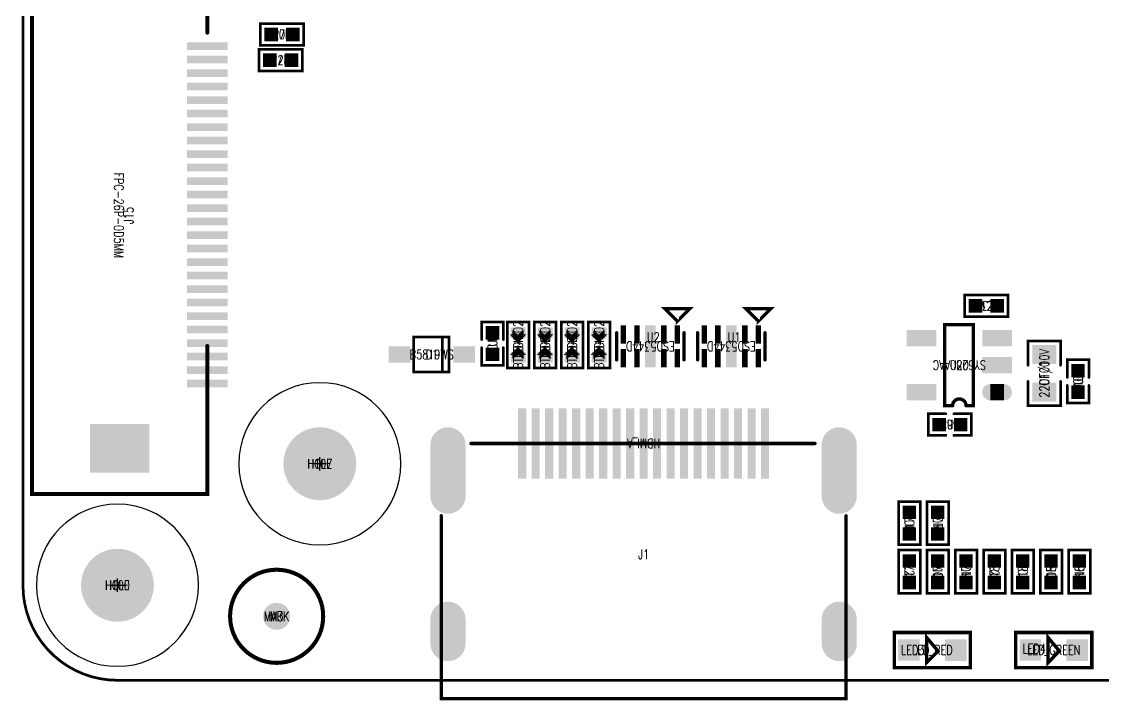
# Model space of a CAD drawing. Extents: x -4 to 157, y -7 to 87.
# Drawn here: x -3.55 to 36.54, y -4.26 to 20.88 of the extents above; entities that cross this region are included whole.
import ezdxf
from ezdxf.enums import TextEntityAlignment as Align

# ---------------------------------------------------------------- set-up
doc = ezdxf.new("R2010")
doc.units = 0
for name, pattern in [('KEEPOUT_00001000$0', [2, 1, 1]), ('TRMIDX_0', [2, 1, 1]), ('TRMIDX_1', [2, 1, 1])]:
    doc.linetypes.add(name, pattern=pattern)
for name, color, linetype in [('ATTRIBUTE_01', 130, 'CONTINUOUS'), ('BOARD_OUTLINE_00', 254, 'CONTINUOUS'), ('DRIL_NPLTE_THRU_01', 3, 'CONTINUOUS'), ('DRIL_NPLTE_THRU_02', 171, 'CONTINUOUS'), ('DRIL_NPLTE_THRU_03', 222, 'CONTINUOUS'), ('DRIL_NPLTE_THRU_04', 2, 'CONTINUOUS'), ('DRIL_PLTE_THRU_01', 3, 'CONTINUOUS'), ('DRIL_PLTE_THRU_02', 171, 'CONTINUOUS'), ('DRIL_PLTE_THRU_03', 222, 'CONTINUOUS'), ('DRIL_PLTE_THRU_04', 2, 'CONTINUOUS'), ('DRIL_SYMBOL', 254, 'CONTINUOUS'), ('KEEPOUT_-1', 254, 'CONTINUOUS'), ('KEEPOUT_01', 1, 'CONTINUOUS'), ('PADS_BOT', 56, 'CONTINUOUS'), ('PADS_INNER', 96, 'CONTINUOUS'), ('PADS_TOP', 96, 'CONTINUOUS'), ('PART_NAME_126', 6, 'CONTINUOUS'), ('PART_TOP_2DLINE_00', 255, 'CONTINUOUS'), ('PART_TOP_2DLINE_126', 255, 'CONTINUOUS'), ('PART_TOP_COPPER_01', 255, 'CONTINUOUS'), ('PART_TOP_CUTOUT_01', 255, 'CONTINUOUS')]:
    doc.layers.add(name, color=color, linetype=linetype)
doc.styles.add('W0$05', font='simplex', dxfattribs={"width": 0.75})

# ---------------------------------------------------------------- blocks, each defined once
blk = doc.blocks.new('BOARD_1')
at = {"layer": 'BOARD_OUTLINE_00', "const_width": 0.1}
blk.add_lwpolyline([(0, -3.5, -0.414214), (3.5, 0), (156.51, 0, -0.414214), (160.01, -3.5), (160.01, -86.52, -0.414214), (156.51, -90.02), (3.5, -90.02, -0.414214), (0, -86.52)], format="xyb", close=True, dxfattribs=at)
blk = doc.blocks.new('SMOOTH_0$1')
at = {"const_width": 0.05}
blk.add_lwpolyline([(-0.025, 0, 1), (0.025, 0, 1)], format="xyb", close=True, dxfattribs=at)
blk = doc.blocks.new('PART_BODY_TOP_255')
at = {"layer": 'PART_TOP_2DLINE_126', "const_width": 0.1}
for points in [[(-0.15, 0.4), (-0.8, 0.4), (-0.8, -0.4), (-0.15, -0.4)], [(0.15, -0.4), (0.8, -0.4), (0.8, 0.4), (0.15, 0.4)]]:
    blk.add_lwpolyline(points, dxfattribs=at)
at = {"layer": 'PART_TOP_2DLINE_126'}
for p in [(-0.8, 0.4), (-0.15, 0.4), (0.15, 0.4), (0.8, 0.4), (-0.8, -0.4), (-0.15, -0.4), (0.15, -0.4), (0.8, -0.4)]:
    blk.add_blockref('SMOOTH_0$1', p, dxfattribs=at)
blk = doc.blocks.new('DRIL_HOLE_0')
blk.add_lwpolyline([(0, 0, 1), (0, 0, 1)], format="xyb", close=True)
blk = doc.blocks.new('PAD_0')
blk.add_lwpolyline([(0, 0, 1), (0, 0, 1)], format="xyb", close=True)
blk = doc.blocks.new('PAD_11')
at = {"const_width": 0.5}
blk.add_lwpolyline([(-0.25, 0), (0.25, 0)], dxfattribs=at)
blk = doc.blocks.new('STK_TOP_8')
at = {"layer": 'DRIL_PLTE_THRU_01'}
blk.add_blockref('DRIL_HOLE_0', (0, 0), dxfattribs=at)
at = {"layer": 'DRIL_PLTE_THRU_02'}
blk.add_blockref('DRIL_HOLE_0', (0, 0), dxfattribs=at)
at = {"layer": 'DRIL_PLTE_THRU_03'}
blk.add_blockref('DRIL_HOLE_0', (0, 0), dxfattribs=at)
at = {"layer": 'DRIL_PLTE_THRU_04'}
blk.add_blockref('DRIL_HOLE_0', (0, 0), dxfattribs=at)
at = {"layer": 'PADS_BOT'}
blk.add_blockref('PAD_0', (0, 0), dxfattribs=at)
at = {"layer": 'PADS_INNER'}
blk.add_blockref('PAD_0', (0, 0), dxfattribs=at)
at = {"layer": 'PADS_TOP'}
blk.add_blockref('PAD_11', (0, 0), dxfattribs=at)
blk = doc.blocks.new('SYM_TOP_6')
for name, p in [('PART_BODY_TOP_255', (0, 0)), ('STK_TOP_8', (-0.4, 0)), ('STK_TOP_8', (0.4, 0))]:
    blk.add_blockref(name, p)
blk = doc.blocks.new('PART_TOP_3')
blk.add_blockref('SYM_TOP_6', (0, 0))
at = {"layer": 'ATTRIBUTE_01', "style": 'W0$05', "width": 0.75}
blk.add_text('1UF', height=0.35, dxfattribs=at).set_placement((0, 0), align=Align.MIDDLE_CENTER)
at = {"layer": 'PART_NAME_126', "style": 'W0$05', "width": 0.75}
blk.add_text('C1', height=0.35, dxfattribs=at).set_placement((0, 0), align=Align.MIDDLE_CENTER)
blk = doc.blocks.new('PART_BODY_TOP_258')
at = {"layer": 'PART_TOP_2DLINE_126', "const_width": 0.1}
for points in [[(-0.3, 0.6), (-1.2, 0.6), (-1.2, -0.6), (-0.3, -0.6)], [(0.3, -0.6), (1.2, -0.6), (1.2, 0.6), (0.3, 0.6)]]:
    blk.add_lwpolyline(points, dxfattribs=at)
at = {"layer": 'PART_TOP_2DLINE_126'}
for p in [(-1.2, 0.6), (-0.3, 0.6), (0.3, 0.6), (1.2, 0.6), (-1.2, -0.6), (-0.3, -0.6), (0.3, -0.6), (1.2, -0.6)]:
    blk.add_blockref('SMOOTH_0$1', p, dxfattribs=at)
blk = doc.blocks.new('PAD_14')
at = {"const_width": 0.7}
blk.add_lwpolyline([(-0.45, 0), (0.45, 0)], dxfattribs=at)
blk = doc.blocks.new('STK_TOP_11')
at = {"layer": 'DRIL_PLTE_THRU_01'}
blk.add_blockref('DRIL_HOLE_0', (0, 0), dxfattribs=at)
at = {"layer": 'DRIL_PLTE_THRU_02'}
blk.add_blockref('DRIL_HOLE_0', (0, 0), dxfattribs=at)
at = {"layer": 'DRIL_PLTE_THRU_03'}
blk.add_blockref('DRIL_HOLE_0', (0, 0), dxfattribs=at)
at = {"layer": 'DRIL_PLTE_THRU_04'}
blk.add_blockref('DRIL_HOLE_0', (0, 0), dxfattribs=at)
at = {"layer": 'PADS_BOT'}
blk.add_blockref('PAD_0', (0, 0), dxfattribs=at)
at = {"layer": 'PADS_INNER'}
blk.add_blockref('PAD_0', (0, 0), dxfattribs=at)
at = {"layer": 'PADS_TOP', "rotation": 90}
blk.add_blockref('PAD_14', (0, 0), dxfattribs=at)
blk = doc.blocks.new('SYM_TOP_9')
for name, p in [('PART_BODY_TOP_258', (0, 0)), ('STK_TOP_11', (-0.7, 0)), ('STK_TOP_11', (0.7, 0))]:
    blk.add_blockref(name, p)
blk = doc.blocks.new('PART_TOP_5')
blk.add_blockref('SYM_TOP_9', (0, 0))
at = {"layer": 'ATTRIBUTE_01', "style": 'W0$05', "width": 0.75}
blk.add_text('22UF/10V', height=0.35, dxfattribs=at).set_placement((0, 0), align=Align.MIDDLE_CENTER)
at = {"layer": 'PART_NAME_126', "style": 'W0$05', "width": 0.75}
blk.add_text('C100', height=0.35, dxfattribs=at).set_placement((0, 0), align=Align.MIDDLE_CENTER)
blk = doc.blocks.new('PART_TOP_6')
blk.add_blockref('SYM_TOP_6', (0, 0))
at = {"layer": 'ATTRIBUTE_01', "style": 'W0$05', "width": 0.75}
blk.add_text('100NF', height=0.35, dxfattribs=at).set_placement((0, 0), align=Align.MIDDLE_CENTER)
at = {"layer": 'PART_NAME_126', "style": 'W0$05', "width": 0.75}
blk.add_text('C101', height=0.35, dxfattribs=at).set_placement((0, 0), align=Align.MIDDLE_CENTER)
blk = doc.blocks.new('PART_TOP_149')
blk.add_blockref('SYM_TOP_6', (0, 0))
at = {"layer": 'ATTRIBUTE_01', "style": 'W0$05', "width": 0.75}
blk.add_text('1UF', height=0.35, dxfattribs=at).set_placement((0, 0), align=Align.MIDDLE_CENTER)
at = {"layer": 'PART_NAME_126', "style": 'W0$05', "width": 0.75}
blk.add_text('C99', height=0.35, dxfattribs=at).set_placement((0, 0), align=Align.MIDDLE_CENTER)
blk = doc.blocks.new('PART_BODY_TOP_263')
at = {"layer": 'PART_TOP_2DLINE_126', "const_width": 0.1}
blk.add_lwpolyline([(0.642, 0.65), (0.642, -0.65), (-0.668, -0.65), (-0.668, 0.65)], close=True, dxfattribs=at)
blk.add_lwpolyline([(0.394, -0.6), (0.394, 0.6)], dxfattribs=at)
at = {"layer": 'PART_TOP_2DLINE_126'}
for p in [(-0.668, 0.65), (0.394, 0.6), (0.642, 0.65), (-0.668, -0.65), (0.394, -0.6), (0.642, -0.65)]:
    blk.add_blockref('SMOOTH_0$1', p, dxfattribs=at)
blk = doc.blocks.new('PAD_17')
at = {"const_width": 0.6}
blk.add_lwpolyline([(-0.4, 0), (0.4, 0)], dxfattribs=at)
blk = doc.blocks.new('STK_TOP_19')
at = {"layer": 'DRIL_PLTE_THRU_01'}
blk.add_blockref('DRIL_HOLE_0', (0, 0), dxfattribs=at)
at = {"layer": 'DRIL_PLTE_THRU_02'}
blk.add_blockref('DRIL_HOLE_0', (0, 0), dxfattribs=at)
at = {"layer": 'DRIL_PLTE_THRU_03'}
blk.add_blockref('DRIL_HOLE_0', (0, 0), dxfattribs=at)
at = {"layer": 'DRIL_PLTE_THRU_04'}
blk.add_blockref('DRIL_HOLE_0', (0, 0), dxfattribs=at)
at = {"layer": 'PADS_BOT'}
blk.add_blockref('PAD_0', (0, 0), dxfattribs=at)
at = {"layer": 'PADS_INNER'}
blk.add_blockref('PAD_0', (0, 0), dxfattribs=at)
at = {"layer": 'PADS_TOP'}
blk.add_blockref('PAD_17', (0, 0), dxfattribs=at)
blk = doc.blocks.new('SYM_TOP_14')
for name, p in [('PART_BODY_TOP_263', (0, 0)), ('STK_TOP_19', (-1.2, 0)), ('STK_TOP_19', (1.2, 0))]:
    blk.add_blockref(name, p)
blk = doc.blocks.new('PART_TOP_152')
blk.add_blockref('SYM_TOP_14', (0, 0))
at = {"layer": 'ATTRIBUTE_01', "style": 'W0$05', "width": 0.75}
blk.add_text('B5819WS', height=0.35, dxfattribs=at).set_placement((0, 0), align=Align.MIDDLE_CENTER)
at = {"layer": 'PART_NAME_126', "style": 'W0$05', "width": 0.75}
blk.add_text('D1', height=0.35, dxfattribs=at).set_placement((0, 0), align=Align.MIDDLE_CENTER)
blk = doc.blocks.new('SMOOTH_0$0254')
at = {"const_width": 0.0127}
blk.add_lwpolyline([(-0.00635, 0, 1), (0.00635, 0, 1)], format="xyb", close=True, dxfattribs=at)
blk = doc.blocks.new('SMOOTH_0$0508')
at = {"const_width": 0.0254}
blk.add_lwpolyline([(-0.0127, 0, 1), (0.0127, 0, 1)], format="xyb", close=True, dxfattribs=at)
blk = doc.blocks.new('PART_BODY_TOP_264')
at = {"layer": 'PART_TOP_2DLINE_126', "const_width": 0.1}
blk.add_lwpolyline([(0.85, -0.4), (0.85, 0.4), (-0.85, 0.4), (-0.85, -0.4)], close=True, dxfattribs=at)
at = {"layer": 'PART_TOP_COPPER_01', "linetype": 'TRMIDX_0', "const_width": 0.0508}
for points in [[(-0.3048, 0.1905), (-0.4953, 0.1905)], [(-0.2667, 0.1524), (-0.4572, 0.1524)], [(-0.2413, 0.1143), (-0.4318, 0.1143)], [(-0.2159, 0.0889), (-0.4064, 0.0889)], [(-0.1905, 0.0635), (-0.381, 0.0635)], [(-0.1524, 0.0381), (-0.3429, 0.0381)], [(-0.1397, -0.0127), (-0.3302, -0.0127)], [(-0.127, 0.0127), (-0.3175, 0.0127)], [(-0.3048, -0.1778), (-0.4953, -0.1778)], [(-0.2667, -0.1397), (-0.4572, -0.1397)], [(-0.2286, -0.1016), (-0.4191, -0.1016)], [(-0.2032, -0.0635), (-0.3937, -0.0635)], [(-0.1651, -0.0381), (-0.3556, -0.0381)]]:
    blk.add_lwpolyline(points, dxfattribs=at)
at = {"layer": 'PART_TOP_COPPER_01', "linetype": 'TRMIDX_0', "const_width": 0.0254}
for points in [[(-0.3556, -0.2667), (-0.08255, 0.00635), (-0.36195, 0.28575), (-0.36195, -0.254), (-0.3556, -0.254)], [(-0.3048, -0.1651), (-0.1397, 0), (-0.31115, 0.17145), (-0.31115, -0.1524), (-0.3048, -0.1524)]]:
    blk.add_lwpolyline(points, close=True, dxfattribs=at)
at = {"layer": 'PART_TOP_COPPER_01', "linetype": 'TRMIDX_1', "const_width": 0.0254}
for points in [[(0.3683, 0.2794), (0.09525, 0.00635), (0.37465, -0.27305), (0.37465, 0.2667), (0.3683, 0.2667)], [(0.3175, 0.1778), (0.1524, 0.0127), (0.32385, -0.15875), (0.32385, 0.1651), (0.3175, 0.1651)]]:
    blk.add_lwpolyline(points, close=True, dxfattribs=at)
at = {"layer": 'PART_TOP_COPPER_01', "linetype": 'TRMIDX_1', "const_width": 0.0508}
for points in [[(0.1397, 0), (0.3302, 0)], [(0.1524, 0.0254), (0.3429, 0.0254)], [(0.1651, -0.0254), (0.3556, -0.0254)], [(0.1778, 0.0508), (0.3683, 0.0508)], [(0.2159, 0.0762), (0.4064, 0.0762)], [(0.2413, 0.1143), (0.4318, 0.1143)], [(0.2794, 0.1524), (0.4699, 0.1524)], [(0.3175, 0.1905), (0.508, 0.1905)], [(0.2032, -0.0508), (0.3937, -0.0508)], [(0.2286, -0.0762), (0.4191, -0.0762)], [(0.254, -0.1016), (0.4445, -0.1016)], [(0.2794, -0.1397), (0.4699, -0.1397)], [(0.3175, -0.1778), (0.508, -0.1778)]]:
    blk.add_lwpolyline(points, dxfattribs=at)
at = {"layer": 'PART_TOP_2DLINE_126'}
for p in [(-0.85, 0.4), (0.85, 0.4), (-0.85, -0.4), (0.85, -0.4)]:
    blk.add_blockref('SMOOTH_0$1', p, dxfattribs=at)
at = {"layer": 'PART_TOP_COPPER_01'}
for name, p in [('SMOOTH_0$0508', (-0.4953, 0.1905)), ('SMOOTH_0$0508', (-0.4572, 0.1524)), ('SMOOTH_0$0508', (-0.4318, 0.1143)), ('SMOOTH_0$0508', (-0.4064, 0.0889)), ('SMOOTH_0$0508', (-0.381, 0.0635)), ('SMOOTH_0$0254', (-0.36195, 0.28575)), ('SMOOTH_0$0508', (-0.3429, 0.0381)), ('SMOOTH_0$0508', (-0.3302, -0.0127)), ('SMOOTH_0$0508', (-0.3175, 0.0127)), ('SMOOTH_0$0508', (-0.3048, 0.1905)), ('SMOOTH_0$0254', (-0.31115, 0.17145)), ('SMOOTH_0$0508', (-0.2667, 0.1524)), ('SMOOTH_0$0508', (-0.2413, 0.1143)), ('SMOOTH_0$0508', (-0.2159, 0.0889)), ('SMOOTH_0$0508', (-0.1905, 0.0635)), ('SMOOTH_0$0508', (-0.1524, 0.0381)), ('SMOOTH_0$0508', (-0.1397, -0.0127)), ('SMOOTH_0$0508', (-0.127, 0.0127)), ('SMOOTH_0$0254', (-0.1397, 0)), ('SMOOTH_0$0254', (-0.08255, 0.00635)), ('SMOOTH_0$0254', (0.09525, 0.00635)), ('SMOOTH_0$0508', (0.1397, 0)), ('SMOOTH_0$0508', (0.1524, 0.0254)), ('SMOOTH_0$0254', (0.1524, 0.0127)), ('SMOOTH_0$0508', (0.1651, -0.0254)), ('SMOOTH_0$0508', (0.1778, 0.0508)), ('SMOOTH_0$0508', (0.2159, 0.0762)), ('SMOOTH_0$0508', (0.2413, 0.1143)), ('SMOOTH_0$0508', (0.2794, 0.1524)), ('SMOOTH_0$0508', (0.3175, 0.1905)), ('SMOOTH_0$0254', (0.3175, 0.1778)), ('SMOOTH_0$0254', (0.3175, 0.1651)), ('SMOOTH_0$0508', (0.3302, 0)), ('SMOOTH_0$0254', (0.32385, 0.1651)), ('SMOOTH_0$0508', (0.3429, 0.0254)), ('SMOOTH_0$0508', (0.3556, -0.0254)), ('SMOOTH_0$0508', (0.3683, 0.0508)), ('SMOOTH_0$0254', (0.3683, 0.2794)), ('SMOOTH_0$0254', (0.3683, 0.2667)), ('SMOOTH_0$0254', (0.37465, 0.2667)), ('SMOOTH_0$0508', (0.4064, 0.0762)), ('SMOOTH_0$0508', (0.4318, 0.1143)), ('SMOOTH_0$0508', (0.4699, 0.1524)), ('SMOOTH_0$0508', (0.508, 0.1905)), ('SMOOTH_0$0508', (-0.4953, -0.1778)), ('SMOOTH_0$0508', (-0.4572, -0.1397)), ('SMOOTH_0$0508', (-0.4191, -0.1016)), ('SMOOTH_0$0508', (-0.3937, -0.0635)), ('SMOOTH_0$0508', (-0.3556, -0.0381)), ('SMOOTH_0$0254', (-0.36195, -0.254)), ('SMOOTH_0$0254', (-0.3556, -0.254)), ('SMOOTH_0$0254', (-0.3556, -0.2667)), ('SMOOTH_0$0508', (-0.3048, -0.1778)), ('SMOOTH_0$0254', (-0.31115, -0.1524)), ('SMOOTH_0$0254', (-0.3048, -0.1524)), ('SMOOTH_0$0254', (-0.3048, -0.1651)), ('SMOOTH_0$0508', (-0.2667, -0.1397)), ('SMOOTH_0$0508', (-0.2286, -0.1016)), ('SMOOTH_0$0508', (-0.2032, -0.0635)), ('SMOOTH_0$0508', (-0.1651, -0.0381)), ('SMOOTH_0$0508', (0.2032, -0.0508)), ('SMOOTH_0$0508', (0.2286, -0.0762)), ('SMOOTH_0$0508', (0.254, -0.1016)), ('SMOOTH_0$0508', (0.2794, -0.1397)), ('SMOOTH_0$0508', (0.3175, -0.1778)), ('SMOOTH_0$0254', (0.32385, -0.15875)), ('SMOOTH_0$0254', (0.37465, -0.27305)), ('SMOOTH_0$0508', (0.3937, -0.0508)), ('SMOOTH_0$0508', (0.4191, -0.0762)), ('SMOOTH_0$0508', (0.4445, -0.1016)), ('SMOOTH_0$0508', (0.4699, -0.1397)), ('SMOOTH_0$0508', (0.508, -0.1778))]:
    blk.add_blockref(name, p, dxfattribs=at)
blk = doc.blocks.new('PAD_18')
at = {"const_width": 0.4}
blk.add_lwpolyline([(-0.275, 0), (0.275, 0)], dxfattribs=at)
blk = doc.blocks.new('STK_TOP_20')
at = {"layer": 'DRIL_PLTE_THRU_01'}
blk.add_blockref('DRIL_HOLE_0', (0, 0), dxfattribs=at)
at = {"layer": 'DRIL_PLTE_THRU_02'}
blk.add_blockref('DRIL_HOLE_0', (0, 0), dxfattribs=at)
at = {"layer": 'DRIL_PLTE_THRU_03'}
blk.add_blockref('DRIL_HOLE_0', (0, 0), dxfattribs=at)
at = {"layer": 'DRIL_PLTE_THRU_04'}
blk.add_blockref('DRIL_HOLE_0', (0, 0), dxfattribs=at)
at = {"layer": 'PADS_BOT'}
blk.add_blockref('PAD_0', (0, 0), dxfattribs=at)
at = {"layer": 'PADS_INNER'}
blk.add_blockref('PAD_0', (0, 0), dxfattribs=at)
at = {"layer": 'PADS_TOP', "rotation": 90}
blk.add_blockref('PAD_18', (0, 0), dxfattribs=at)
blk = doc.blocks.new('SYM_TOP_15')
for name, p in [('PART_BODY_TOP_264', (0, 0)), ('STK_TOP_20', (-0.45, 0)), ('STK_TOP_20', (0.45, 0))]:
    blk.add_blockref(name, p)
blk = doc.blocks.new('PART_TOP_199')
blk.add_blockref('SYM_TOP_15', (0, 0))
at = {"layer": 'ATTRIBUTE_01', "style": 'W0$05', "width": 0.75}
blk.add_text('BTR04G02', height=0.35, dxfattribs=at).set_placement((0, 0), align=Align.MIDDLE_CENTER)
at = {"layer": 'PART_NAME_126', "style": 'W0$05', "width": 0.75}
blk.add_text('ED1', height=0.35, dxfattribs=at).set_placement((0, 0), align=Align.MIDDLE_CENTER)
blk = doc.blocks.new('PART_TOP_210')
blk.add_blockref('SYM_TOP_15', (0, 0))
at = {"layer": 'ATTRIBUTE_01', "style": 'W0$05', "width": 0.75}
blk.add_text('BTR04G02', height=0.35, dxfattribs=at).set_placement((0, 0), align=Align.MIDDLE_CENTER)
at = {"layer": 'PART_NAME_126', "style": 'W0$05', "width": 0.75}
blk.add_text('ED2', height=0.35, dxfattribs=at).set_placement((0, 0), align=Align.MIDDLE_CENTER)
blk = doc.blocks.new('PART_TOP_211')
blk.add_blockref('SYM_TOP_15', (0, 0))
at = {"layer": 'ATTRIBUTE_01', "style": 'W0$05', "width": 0.75}
blk.add_text('BTR04G02', height=0.35, dxfattribs=at).set_placement((0, 0), align=Align.MIDDLE_CENTER)
at = {"layer": 'PART_NAME_126', "style": 'W0$05', "width": 0.75}
blk.add_text('ED3', height=0.35, dxfattribs=at).set_placement((0, 0), align=Align.MIDDLE_CENTER)
blk = doc.blocks.new('PART_TOP_212')
blk.add_blockref('SYM_TOP_15', (0, 0))
at = {"layer": 'ATTRIBUTE_01', "style": 'W0$05', "width": 0.75}
blk.add_text('BTR04G02', height=0.35, dxfattribs=at).set_placement((0, 0), align=Align.MIDDLE_CENTER)
at = {"layer": 'PART_NAME_126', "style": 'W0$05', "width": 0.75}
blk.add_text('ED4', height=0.35, dxfattribs=at).set_placement((0, 0), align=Align.MIDDLE_CENTER)
blk = doc.blocks.new('SMOOTH_0$127')
at = {"const_width": 0.0635}
blk.add_lwpolyline([(-0.03175, 0, 1), (0.03175, 0, 1)], format="xyb", close=True, dxfattribs=at)
blk = doc.blocks.new('PART_BODY_TOP_274')
at = {"layer": 'PART_TOP_2DLINE_126', "const_width": 0.127}
for points in [[(-7.5, 5), (-7.5, 9.45), (7.5, 9.45), (7.5, 5.25)], [(-7.5, 2.679), (-7.5, 5.276)], [(7.5, 2.679), (7.5, 5.276)], [(-6.353, 0), (6.396, 0)]]:
    blk.add_lwpolyline(points, dxfattribs=at)
at = {"layer": 'PART_TOP_2DLINE_126'}
for p in [(-7.5, 9.45), (7.5, 9.45), (-7.5, 5.276), (7.5, 5.276), (7.5, 5.25), (-7.5, 5), (-7.5, 2.679), (7.5, 2.679), (-6.353, 0), (6.396, 0)]:
    blk.add_blockref('SMOOTH_0$127', p, dxfattribs=at)
blk = doc.blocks.new('PAD_26')
at = {"const_width": 0.3}
blk.add_lwpolyline([(-1.3, 0), (1.3, 0)], dxfattribs=at)
blk = doc.blocks.new('STK_TOP_27')
at = {"layer": 'DRIL_PLTE_THRU_01'}
blk.add_blockref('DRIL_HOLE_0', (0, 0), dxfattribs=at)
at = {"layer": 'DRIL_PLTE_THRU_02'}
blk.add_blockref('DRIL_HOLE_0', (0, 0), dxfattribs=at)
at = {"layer": 'DRIL_PLTE_THRU_03'}
blk.add_blockref('DRIL_HOLE_0', (0, 0), dxfattribs=at)
at = {"layer": 'DRIL_PLTE_THRU_04'}
blk.add_blockref('DRIL_HOLE_0', (0, 0), dxfattribs=at)
at = {"layer": 'PADS_BOT'}
blk.add_blockref('PAD_0', (0, 0), dxfattribs=at)
at = {"layer": 'PADS_INNER'}
blk.add_blockref('PAD_0', (0, 0), dxfattribs=at)
at = {"layer": 'PADS_TOP', "rotation": 90}
blk.add_blockref('PAD_26', (0, 0), dxfattribs=at)
blk = doc.blocks.new('DRIL_SLOT_0003100106000000900')
at = {"const_width": 0.3937}
blk.add_lwpolyline([(0.19685, -0.9525), (0.19685, 0.9525, 1), (-0.19685, 0.9525), (-0.19685, -0.9525, 1)], format="xyb", close=True, dxfattribs=at)
blk = doc.blocks.new('PAD_27')
at = {"const_width": 0.65}
blk.add_lwpolyline([(-0.95, -0.325), (0.95, -0.325, 1), (0.95, 0.325), (-0.95, 0.325, 1)], format="xyb", close=True, dxfattribs=at)
blk = doc.blocks.new('STK_TOP_28')
at = {"layer": 'DRIL_PLTE_THRU_01'}
blk.add_blockref('DRIL_SLOT_0003100106000000900', (0, 0), dxfattribs=at)
at = {"layer": 'DRIL_PLTE_THRU_02'}
blk.add_blockref('DRIL_SLOT_0003100106000000900', (0, 0), dxfattribs=at)
at = {"layer": 'DRIL_PLTE_THRU_03'}
blk.add_blockref('DRIL_SLOT_0003100106000000900', (0, 0), dxfattribs=at)
at = {"layer": 'DRIL_PLTE_THRU_04'}
blk.add_blockref('DRIL_SLOT_0003100106000000900', (0, 0), dxfattribs=at)
at = {"layer": 'PADS_BOT', "rotation": 90}
blk.add_blockref('PAD_27', (0, 0), dxfattribs=at)
at = {"layer": 'PADS_INNER', "rotation": 90}
blk.add_blockref('PAD_27', (0, 0), dxfattribs=at)
at = {"layer": 'PADS_TOP', "rotation": 90}
blk.add_blockref('PAD_27', (0, 0), dxfattribs=at)
blk = doc.blocks.new('DRIL_SLOT_0003100066000000900')
at = {"const_width": 0.3937}
blk.add_lwpolyline([(0.19685, -0.4445), (0.19685, 0.4445, 1), (-0.19685, 0.4445), (-0.19685, -0.4445, 1)], format="xyb", close=True, dxfattribs=at)
blk = doc.blocks.new('PAD_28')
at = {"const_width": 0.65}
blk.add_lwpolyline([(-0.45, -0.325), (0.45, -0.325, 1), (0.45, 0.325), (-0.45, 0.325, 1)], format="xyb", close=True, dxfattribs=at)
blk = doc.blocks.new('STK_TOP_29')
at = {"layer": 'DRIL_PLTE_THRU_01'}
blk.add_blockref('DRIL_SLOT_0003100066000000900', (0, 0), dxfattribs=at)
at = {"layer": 'DRIL_PLTE_THRU_02'}
blk.add_blockref('DRIL_SLOT_0003100066000000900', (0, 0), dxfattribs=at)
at = {"layer": 'DRIL_PLTE_THRU_03'}
blk.add_blockref('DRIL_SLOT_0003100066000000900', (0, 0), dxfattribs=at)
at = {"layer": 'DRIL_PLTE_THRU_04'}
blk.add_blockref('DRIL_SLOT_0003100066000000900', (0, 0), dxfattribs=at)
at = {"layer": 'PADS_BOT', "rotation": 90}
blk.add_blockref('PAD_28', (0, 0), dxfattribs=at)
at = {"layer": 'PADS_INNER', "rotation": 90}
blk.add_blockref('PAD_28', (0, 0), dxfattribs=at)
at = {"layer": 'PADS_TOP', "rotation": 90}
blk.add_blockref('PAD_28', (0, 0), dxfattribs=at)
blk = doc.blocks.new('SYM_TOP_25')
for name, p in [('PART_BODY_TOP_274', (0, 0)), ('STK_TOP_29', (-7.25, 6.96)), ('STK_TOP_29', (7.25, 6.96)), ('STK_TOP_28', (-7.25, 1)), ('STK_TOP_28', (7.25, 1)), ('STK_TOP_27', (-4.5, 0)), ('STK_TOP_27', (-4, 0)), ('STK_TOP_27', (-3.5, 0)), ('STK_TOP_27', (-3, 0)), ('STK_TOP_27', (-2.5, 0)), ('STK_TOP_27', (-2, 0)), ('STK_TOP_27', (-1.5, 0)), ('STK_TOP_27', (-1, 0)), ('STK_TOP_27', (-0.5, 0)), ('STK_TOP_27', (0, 0)), ('STK_TOP_27', (0.5, 0)), ('STK_TOP_27', (1, 0)), ('STK_TOP_27', (1.5, 0)), ('STK_TOP_27', (2, 0)), ('STK_TOP_27', (2.5, 0)), ('STK_TOP_27', (3, 0)), ('STK_TOP_27', (3.5, 0)), ('STK_TOP_27', (4, 0)), ('STK_TOP_27', (4.5, 0))]:
    blk.add_blockref(name, p)
blk = doc.blocks.new('PART_TOP_219')
blk.add_blockref('SYM_TOP_25', (0, 0))
at = {"layer": 'ATTRIBUTE_01', "style": 'W0$05', "width": 0.75}
blk.add_text('HDMI_A', height=0.35, dxfattribs=at).set_placement((0, 0), align=Align.MIDDLE_CENTER)
at = {"layer": 'PART_NAME_126', "style": 'W0$05', "width": 0.75}
blk.add_text('J1', height=0.35, rotation=180, dxfattribs=at).set_placement((0, 4.10675), align=Align.MIDDLE_CENTER)
blk = doc.blocks.new('SMOOTH_0$15001')
at = {"const_width": 0.075005}
blk.add_lwpolyline([(-0.037502, 0, 1), (0.037502, 0, 1)], format="xyb", close=True, dxfattribs=at)
blk = doc.blocks.new('PART_BODY_TOP_278')
at = {"layer": 'PART_TOP_2DLINE_126', "const_width": 0.15001}
blk.add_lwpolyline([(-6.769978, 3.28), (-10.306928, 3.28), (-10.306928, -3.220114), (10.32, -3.220114), (10.32, 3.28), (4.84, 3.28)], dxfattribs=at)
at = {"layer": 'PART_TOP_2DLINE_126'}
for p in [(-10.306928, 3.28), (-6.769978, 3.28), (4.84, 3.28), (10.32, 3.28), (-10.306928, -3.220114), (10.32, -3.220114)]:
    blk.add_blockref('SMOOTH_0$15001', p, dxfattribs=at)
blk = doc.blocks.new('PAD_38')
at = {"const_width": 0.2794}
blk.add_lwpolyline([(-0.750062, 0), (0.750062, 0)], dxfattribs=at)
blk = doc.blocks.new('STK_TOP_37')
at = {"layer": 'DRIL_PLTE_THRU_01'}
blk.add_blockref('DRIL_HOLE_0', (0, 0), dxfattribs=at)
at = {"layer": 'DRIL_PLTE_THRU_02'}
blk.add_blockref('DRIL_HOLE_0', (0, 0), dxfattribs=at)
at = {"layer": 'DRIL_PLTE_THRU_03'}
blk.add_blockref('DRIL_HOLE_0', (0, 0), dxfattribs=at)
at = {"layer": 'DRIL_PLTE_THRU_04'}
blk.add_blockref('DRIL_HOLE_0', (0, 0), dxfattribs=at)
at = {"layer": 'PADS_BOT'}
blk.add_blockref('PAD_0', (0, 0), dxfattribs=at)
at = {"layer": 'PADS_INNER'}
blk.add_blockref('PAD_0', (0, 0), dxfattribs=at)
at = {"layer": 'PADS_TOP', "rotation": 90}
blk.add_blockref('PAD_38', (0, 0), dxfattribs=at)
blk = doc.blocks.new('PAD_39')
at = {"const_width": 1.8}
blk.add_lwpolyline([(-1.1, 0), (1.1, 0)], dxfattribs=at)
blk = doc.blocks.new('STK_TOP_38')
at = {"layer": 'DRIL_NPLTE_THRU_01'}
blk.add_blockref('DRIL_HOLE_0', (0, 0), dxfattribs=at)
at = {"layer": 'DRIL_NPLTE_THRU_02'}
blk.add_blockref('DRIL_HOLE_0', (0, 0), dxfattribs=at)
at = {"layer": 'DRIL_NPLTE_THRU_03'}
blk.add_blockref('DRIL_HOLE_0', (0, 0), dxfattribs=at)
at = {"layer": 'DRIL_NPLTE_THRU_04'}
blk.add_blockref('DRIL_HOLE_0', (0, 0), dxfattribs=at)
at = {"layer": 'PADS_BOT'}
blk.add_blockref('PAD_0', (0, 0), dxfattribs=at)
at = {"layer": 'PADS_INNER'}
blk.add_blockref('PAD_0', (0, 0), dxfattribs=at)
at = {"layer": 'PADS_TOP', "rotation": 90}
blk.add_blockref('PAD_39', (0, 0), dxfattribs=at)
blk = doc.blocks.new('SYM_TOP_29')
for name, p in [('STK_TOP_37', (-6.270106, 3.28)), ('STK_TOP_37', (-5.76998, 3.28)), ('STK_TOP_37', (-5.270108, 3.28)), ('STK_TOP_37', (-4.769982, 3.28)), ('STK_TOP_37', (-4.27011, 3.28)), ('STK_TOP_37', (-3.769984, 3.28)), ('STK_TOP_37', (-3.270112, 3.28)), ('STK_TOP_37', (-2.769986, 3.28)), ('STK_TOP_37', (-2.270114, 3.28)), ('STK_TOP_37', (-1.769988, 3.28)), ('STK_TOP_37', (-1.270116, 3.28)), ('STK_TOP_37', (-0.76999, 3.28)), ('STK_TOP_37', (-0.270118, 3.28)), ('STK_TOP_37', (0.230008, 3.28)), ('STK_TOP_37', (0.72988, 3.28)), ('STK_TOP_37', (1.230006, 3.28)), ('STK_TOP_37', (1.729878, 3.28)), ('STK_TOP_37', (2.230004, 3.28)), ('STK_TOP_37', (2.729876, 3.28)), ('STK_TOP_37', (3.230002, 3.28)), ('STK_TOP_37', (3.729874, 3.28)), ('STK_TOP_37', (4.23, 3.28)), ('STK_TOP_37', (4.73, 3.28)), ('STK_TOP_37', (5.23, 3.28)), ('STK_TOP_37', (5.73, 3.28)), ('STK_TOP_37', (6.23, 3.28)), ('PART_BODY_TOP_278', (0, 0)), ('STK_TOP_38', (-8.66995, 0.03007)), ('STK_TOP_38', (8.63, 0.03007))]:
    blk.add_blockref(name, p)
blk = doc.blocks.new('PART_TOP_224')
blk.add_blockref('SYM_TOP_29', (0, 0))
at = {"layer": 'ATTRIBUTE_01', "style": 'W0$05', "width": 0.75}
blk.add_text('FPC-26P-0D5MM', height=0.35, dxfattribs=at).set_placement((0, 0), align=Align.MIDDLE_CENTER)
at = {"layer": 'PART_NAME_126', "style": 'W0$05', "width": 0.75}
blk.add_text('J15', height=0.35, rotation=180, dxfattribs=at).set_placement((0.007, 0.367), align=Align.MIDDLE_CENTER)
blk = doc.blocks.new('PART_BODY_TOP_290')
at = {"layer": 'PART_TOP_2DLINE_126', "const_width": 0.127}
for points in [[(1.41, -0.65), (1.41, 0.65), (-1.41, 0.65), (-1.41, -0.65)], [(-0.211, -0.462), (-0.211, 0.462), (0.211, -0.039)]]:
    blk.add_lwpolyline(points, close=True, dxfattribs=at)
at = {"layer": 'PART_TOP_2DLINE_126'}
for p in [(-1.41, 0.65), (-0.211, 0.462), (1.41, 0.65), (0.211, -0.039), (-0.211, -0.462), (-1.41, -0.65), (1.41, -0.65)]:
    blk.add_blockref('SMOOTH_0$127', p, dxfattribs=at)
blk = doc.blocks.new('PAD_69')
at = {"const_width": 0.8}
blk.add_lwpolyline([(-0.4, 0), (0.4, 0)], dxfattribs=at)
blk = doc.blocks.new('STK_TOP_61')
at = {"layer": 'DRIL_PLTE_THRU_01'}
blk.add_blockref('DRIL_HOLE_0', (0, 0), dxfattribs=at)
at = {"layer": 'DRIL_PLTE_THRU_02'}
blk.add_blockref('DRIL_HOLE_0', (0, 0), dxfattribs=at)
at = {"layer": 'DRIL_PLTE_THRU_03'}
blk.add_blockref('DRIL_HOLE_0', (0, 0), dxfattribs=at)
at = {"layer": 'DRIL_PLTE_THRU_04'}
blk.add_blockref('DRIL_HOLE_0', (0, 0), dxfattribs=at)
at = {"layer": 'PADS_BOT'}
blk.add_blockref('PAD_0', (0, 0), dxfattribs=at)
at = {"layer": 'PADS_INNER'}
blk.add_blockref('PAD_0', (0, 0), dxfattribs=at)
at = {"layer": 'PADS_TOP'}
blk.add_blockref('PAD_69', (0, 0), dxfattribs=at)
blk = doc.blocks.new('SYM_TOP_41')
for name, p in [('STK_TOP_61', (-0.869, 0.001)), ('PART_BODY_TOP_290', (0, 0)), ('STK_TOP_61', (0.869, -0.001))]:
    blk.add_blockref(name, p)
blk = doc.blocks.new('PART_TOP_247')
blk.add_blockref('SYM_TOP_41', (0, 0))
at = {"layer": 'ATTRIBUTE_01', "style": 'W0$05', "width": 0.75}
blk.add_text('LED_RED', height=0.35, dxfattribs=at).set_placement((0, 0), align=Align.MIDDLE_CENTER)
at = {"layer": 'PART_NAME_126', "style": 'W0$05', "width": 0.75}
blk.add_text('LED3', height=0.35, dxfattribs=at).set_placement((-0.725, 0), align=Align.MIDDLE_CENTER)
blk = doc.blocks.new('PART_TOP_248')
blk.add_blockref('SYM_TOP_41', (0, 0))
at = {"layer": 'ATTRIBUTE_01', "style": 'W0$05', "width": 0.75}
blk.add_text('LED_GREEN', height=0.35, dxfattribs=at).set_placement((0, 0), align=Align.MIDDLE_CENTER)
at = {"layer": 'PART_NAME_126', "style": 'W0$05', "width": 0.75}
blk.add_text('LED4', height=0.35, dxfattribs=at).set_placement((-0.725, 0.05), align=Align.MIDDLE_CENTER)
blk = doc.blocks.new('PART_BODY_TOP_272')
at = {"layer": 'PART_TOP_2DLINE_126', "const_width": 0.1}
blk.add_lwpolyline([(-0.8, 0.4), (0.8, 0.4), (0.8, -0.4), (-0.8, -0.4)], close=True, dxfattribs=at)
at = {"layer": 'PART_TOP_2DLINE_126'}
for p in [(-0.8, 0.4), (0.8, 0.4), (-0.8, -0.4), (0.8, -0.4)]:
    blk.add_blockref('SMOOTH_0$1', p, dxfattribs=at)
blk = doc.blocks.new('SYM_TOP_23')
for name, p in [('PART_BODY_TOP_272', (0, 0)), ('STK_TOP_8', (-0.4, 0)), ('STK_TOP_8', (0.4, 0))]:
    blk.add_blockref(name, p)
blk = doc.blocks.new('PART_TOP_295')
blk.add_blockref('SYM_TOP_23', (0, 0))
at = {"layer": 'ATTRIBUTE_01', "style": 'W0$05', "width": 0.75}
blk.add_text('3.3K', height=0.35, dxfattribs=at).set_placement((0, 0), align=Align.MIDDLE_CENTER)
at = {"layer": 'PART_NAME_126', "style": 'W0$05', "width": 0.75}
blk.add_text('R127', height=0.35, rotation=180, dxfattribs=at).set_placement((0, 0), align=Align.MIDDLE_CENTER)
blk = doc.blocks.new('PART_TOP_338')
blk.add_blockref('SYM_TOP_23', (0, 0))
at = {"layer": 'ATTRIBUTE_01', "style": 'W0$05', "width": 0.75}
blk.add_text('10K', height=0.35, dxfattribs=at).set_placement((0, 0), align=Align.MIDDLE_CENTER)
at = {"layer": 'PART_NAME_126', "style": 'W0$05', "width": 0.75}
blk.add_text('R173', height=0.35, rotation=180, dxfattribs=at).set_placement((0, 0), align=Align.MIDDLE_CENTER)
blk = doc.blocks.new('PART_TOP_339')
blk.add_blockref('SYM_TOP_23', (0, 0))
at = {"layer": 'ATTRIBUTE_01', "style": 'W0$05', "width": 0.75}
blk.add_text('NC', height=0.35, dxfattribs=at).set_placement((0, 0), align=Align.MIDDLE_CENTER)
at = {"layer": 'PART_NAME_126', "style": 'W0$05', "width": 0.75}
blk.add_text('R174', height=0.35, dxfattribs=at).set_placement((0, 0), align=Align.MIDDLE_CENTER)
blk = doc.blocks.new('PART_TOP_340')
blk.add_blockref('SYM_TOP_23', (0, 0))
at = {"layer": 'ATTRIBUTE_01', "style": 'W0$05', "width": 0.75}
blk.add_text('2.2K', height=0.35, dxfattribs=at).set_placement((0, 0), align=Align.MIDDLE_CENTER)
at = {"layer": 'PART_NAME_126', "style": 'W0$05', "width": 0.75}
blk.add_text('R175', height=0.35, rotation=180, dxfattribs=at).set_placement((0, 0), align=Align.MIDDLE_CENTER)
blk = doc.blocks.new('PART_TOP_343')
blk.add_blockref('SYM_TOP_23', (0, 0))
at = {"layer": 'ATTRIBUTE_01', "style": 'W0$05', "width": 0.75}
blk.add_text('NC', height=0.35, dxfattribs=at).set_placement((0, 0), align=Align.MIDDLE_CENTER)
at = {"layer": 'PART_NAME_126', "style": 'W0$05', "width": 0.75}
blk.add_text('R178', height=0.35, rotation=180, dxfattribs=at).set_placement((0, 0), align=Align.MIDDLE_CENTER)
blk = doc.blocks.new('PART_TOP_344')
blk.add_blockref('SYM_TOP_23', (0, 0))
at = {"layer": 'ATTRIBUTE_01', "style": 'W0$05', "width": 0.75}
blk.add_text('0R', height=0.35, dxfattribs=at).set_placement((0, 0), align=Align.MIDDLE_CENTER)
at = {"layer": 'PART_NAME_126', "style": 'W0$05', "width": 0.75}
blk.add_text('R179', height=0.35, rotation=180, dxfattribs=at).set_placement((0, 0), align=Align.MIDDLE_CENTER)
blk = doc.blocks.new('PART_TOP_346')
blk.add_blockref('SYM_TOP_23', (0, 0))
at = {"layer": 'ATTRIBUTE_01', "style": 'W0$05', "width": 0.75}
blk.add_text('2.2K', height=0.35, dxfattribs=at).set_placement((0, 0), align=Align.MIDDLE_CENTER)
at = {"layer": 'PART_NAME_126', "style": 'W0$05', "width": 0.75}
blk.add_text('R180', height=0.35, rotation=180, dxfattribs=at).set_placement((0, 0), align=Align.MIDDLE_CENTER)
blk = doc.blocks.new('PART_TOP_347')
blk.add_blockref('SYM_TOP_23', (0, 0))
at = {"layer": 'ATTRIBUTE_01', "style": 'W0$05', "width": 0.75}
blk.add_text('10K', height=0.35, dxfattribs=at).set_placement((0, 0), align=Align.MIDDLE_CENTER)
at = {"layer": 'PART_NAME_126', "style": 'W0$05', "width": 0.75}
blk.add_text('R181', height=0.35, dxfattribs=at).set_placement((0, 0), align=Align.MIDDLE_CENTER)
blk = doc.blocks.new('PART_TOP_348')
blk.add_blockref('SYM_TOP_23', (0, 0))
at = {"layer": 'ATTRIBUTE_01', "style": 'W0$05', "width": 0.75}
blk.add_text('NC', height=0.35, dxfattribs=at).set_placement((0, 0), align=Align.MIDDLE_CENTER)
at = {"layer": 'PART_NAME_126', "style": 'W0$05', "width": 0.75}
blk.add_text('R182', height=0.35, dxfattribs=at).set_placement((0, 0), align=Align.MIDDLE_CENTER)
blk = doc.blocks.new('PART_TOP_349')
blk.add_blockref('SYM_TOP_23', (0, 0))
at = {"layer": 'ATTRIBUTE_01', "style": 'W0$05', "width": 0.75}
blk.add_text('0R', height=0.35, dxfattribs=at).set_placement((0, 0), align=Align.MIDDLE_CENTER)
at = {"layer": 'PART_NAME_126', "style": 'W0$05', "width": 0.75}
blk.add_text('R183', height=0.35, dxfattribs=at).set_placement((0, 0), align=Align.MIDDLE_CENTER)
blk = doc.blocks.new('PART_TOP_422')
blk.add_blockref('SYM_TOP_23', (0, 0))
at = {"layer": 'ATTRIBUTE_01', "style": 'W0$05', "width": 0.75}
blk.add_text('10K', height=0.35, dxfattribs=at).set_placement((0, 0), align=Align.MIDDLE_CENTER)
at = {"layer": 'PART_NAME_126', "style": 'W0$05', "width": 0.75}
blk.add_text('R71', height=0.35, dxfattribs=at).set_placement((0, 0), align=Align.MIDDLE_CENTER)
blk = doc.blocks.new('PART_TOP_426')
blk.add_blockref('SYM_TOP_23', (0, 0))
at = {"layer": 'ATTRIBUTE_01', "style": 'W0$05', "width": 0.75}
blk.add_text('12K', height=0.35, dxfattribs=at).set_placement((0, 0), align=Align.MIDDLE_CENTER)
at = {"layer": 'PART_NAME_126', "style": 'W0$05', "width": 0.75}
blk.add_text('R75', height=0.35, rotation=180, dxfattribs=at).set_placement((0, 0), align=Align.MIDDLE_CENTER)
blk = doc.blocks.new('PART_BODY_TOP_297')
at = {"layer": 'PART_TOP_2DLINE_126', "const_width": 0.127}
for points in [[(-1.25, -0.5), (-1.25, 0.5)], [(1.25, -0.5), (1.25, 0.5)]]:
    blk.add_lwpolyline(points, dxfattribs=at)
blk.add_lwpolyline([(-1, -0.93), (-1.46, -1.39), (-0.54, -1.39), (-0.99, -0.94), (-1, -0.94)], close=True, dxfattribs=at)
at = {"layer": 'PART_TOP_2DLINE_126'}
for p in [(-1.25, 0.5), (1.25, 0.5), (-1.25, -0.5), (1.25, -0.5), (-1, -0.93), (-1, -0.94), (-0.99, -0.94), (-1.46, -1.39), (-0.54, -1.39)]:
    blk.add_blockref('SMOOTH_0$127', p, dxfattribs=at)
blk = doc.blocks.new('PAD_77')
at = {"const_width": 0.199999}
blk.add_lwpolyline([(-0.337502, 0), (0.337502, 0)], dxfattribs=at)
blk = doc.blocks.new('STK_TOP_69')
at = {"layer": 'DRIL_PLTE_THRU_01'}
blk.add_blockref('DRIL_HOLE_0', (0, 0), dxfattribs=at)
at = {"layer": 'DRIL_PLTE_THRU_02'}
blk.add_blockref('DRIL_HOLE_0', (0, 0), dxfattribs=at)
at = {"layer": 'DRIL_PLTE_THRU_03'}
blk.add_blockref('DRIL_HOLE_0', (0, 0), dxfattribs=at)
at = {"layer": 'DRIL_PLTE_THRU_04'}
blk.add_blockref('DRIL_HOLE_0', (0, 0), dxfattribs=at)
at = {"layer": 'PADS_BOT'}
blk.add_blockref('PAD_0', (0, 0), dxfattribs=at)
at = {"layer": 'PADS_INNER'}
blk.add_blockref('PAD_0', (0, 0), dxfattribs=at)
at = {"layer": 'PADS_TOP', "rotation": 90}
blk.add_blockref('PAD_77', (0, 0), dxfattribs=at)
blk = doc.blocks.new('PAD_78')
at = {"const_width": 0.399999}
blk.add_lwpolyline([(-0.387502, 0), (0.387502, 0)], dxfattribs=at)
blk = doc.blocks.new('STK_TOP_70')
at = {"layer": 'DRIL_PLTE_THRU_01'}
blk.add_blockref('DRIL_HOLE_0', (0, 0), dxfattribs=at)
at = {"layer": 'DRIL_PLTE_THRU_02'}
blk.add_blockref('DRIL_HOLE_0', (0, 0), dxfattribs=at)
at = {"layer": 'DRIL_PLTE_THRU_03'}
blk.add_blockref('DRIL_HOLE_0', (0, 0), dxfattribs=at)
at = {"layer": 'DRIL_PLTE_THRU_04'}
blk.add_blockref('DRIL_HOLE_0', (0, 0), dxfattribs=at)
at = {"layer": 'PADS_BOT'}
blk.add_blockref('PAD_0', (0, 0), dxfattribs=at)
at = {"layer": 'PADS_INNER'}
blk.add_blockref('PAD_0', (0, 0), dxfattribs=at)
at = {"layer": 'PADS_TOP', "rotation": 90}
blk.add_blockref('PAD_78', (0, 0), dxfattribs=at)
blk = doc.blocks.new('SYM_TOP_48')
for name, p in [('STK_TOP_69', (-1, 0.437)), ('STK_TOP_69', (-0.5, 0.437)), ('STK_TOP_70', (0, 0.388)), ('STK_TOP_69', (0.5, 0.437)), ('STK_TOP_69', (1, 0.437)), ('PART_BODY_TOP_297', (0, 0)), ('STK_TOP_69', (-1, -0.437)), ('STK_TOP_69', (-0.5, -0.437)), ('STK_TOP_70', (0, -0.388)), ('STK_TOP_69', (0.5, -0.437)), ('STK_TOP_69', (1, -0.437))]:
    blk.add_blockref(name, p)
blk = doc.blocks.new('PART_TOP_463')
blk.add_blockref('SYM_TOP_48', (0, 0))
at = {"layer": 'ATTRIBUTE_01', "style": 'W0$05', "width": 0.75}
blk.add_text('ESD5344D', height=0.35, dxfattribs=at).set_placement((0, 0), align=Align.MIDDLE_CENTER)
at = {"layer": 'PART_NAME_126', "style": 'W0$05', "width": 0.75}
blk.add_text('U1', height=0.35, rotation=180, dxfattribs=at).set_placement((-0.105, -0.339), align=Align.MIDDLE_CENTER)
blk = doc.blocks.new('PART_TOP_473')
blk.add_blockref('SYM_TOP_48', (0, 0))
at = {"layer": 'ATTRIBUTE_01', "style": 'W0$05', "width": 0.75}
blk.add_text('ESD5344D', height=0.35, dxfattribs=at).set_placement((0, 0), align=Align.MIDDLE_CENTER)
at = {"layer": 'PART_NAME_126', "style": 'W0$05', "width": 0.75}
blk.add_text('U2', height=0.35, rotation=180, dxfattribs=at).set_placement((-0.105, -0.339), align=Align.MIDDLE_CENTER)
blk = doc.blocks.new('PART_BODY_TOP_302')
at = {"layer": 'PART_TOP_2DLINE_00', "const_width": 0.127}
blk.add_lwpolyline([(-0.25, 1.5, 1), (0.25, 1.5), (0.547, 1.5), (0.547, -1.5), (-0.521, -1.5), (-0.521, 1.5)], format="xyb", close=True, dxfattribs=at)
at = {"layer": 'PART_TOP_2DLINE_00'}
for p in [(-0.521, 1.5), (-0.25, 1.5), (0.25, 1.5), (0.547, 1.5), (-0.521, -1.5), (0.547, -1.5)]:
    blk.add_blockref('SMOOTH_0$127', p, dxfattribs=at)
blk = doc.blocks.new('PAD_81')
at = {"const_width": 0.3}
blk.add_lwpolyline([(-0.25, -0.15), (0.25, -0.15, 1), (0.25, 0.15), (-0.25, 0.15, 1)], format="xyb", close=True, dxfattribs=at)
blk = doc.blocks.new('STK_TOP_79')
at = {"layer": 'DRIL_PLTE_THRU_01'}
blk.add_blockref('DRIL_HOLE_0', (0, 0), dxfattribs=at)
at = {"layer": 'DRIL_PLTE_THRU_02'}
blk.add_blockref('DRIL_HOLE_0', (0, 0), dxfattribs=at)
at = {"layer": 'DRIL_PLTE_THRU_03'}
blk.add_blockref('DRIL_HOLE_0', (0, 0), dxfattribs=at)
at = {"layer": 'DRIL_PLTE_THRU_04'}
blk.add_blockref('DRIL_HOLE_0', (0, 0), dxfattribs=at)
at = {"layer": 'PADS_BOT'}
blk.add_blockref('PAD_0', (0, 0), dxfattribs=at)
at = {"layer": 'PADS_INNER'}
blk.add_blockref('PAD_0', (0, 0), dxfattribs=at)
at = {"layer": 'PADS_TOP'}
blk.add_blockref('PAD_81', (0, 0), dxfattribs=at)
blk = doc.blocks.new('PAD_82')
at = {"const_width": 0.6}
blk.add_lwpolyline([(-0.55, 0), (0.55, 0)], dxfattribs=at)
blk = doc.blocks.new('STK_TOP_80')
at = {"layer": 'DRIL_PLTE_THRU_01'}
blk.add_blockref('DRIL_HOLE_0', (0, 0), dxfattribs=at)
at = {"layer": 'DRIL_PLTE_THRU_02'}
blk.add_blockref('DRIL_HOLE_0', (0, 0), dxfattribs=at)
at = {"layer": 'DRIL_PLTE_THRU_03'}
blk.add_blockref('DRIL_HOLE_0', (0, 0), dxfattribs=at)
at = {"layer": 'DRIL_PLTE_THRU_04'}
blk.add_blockref('DRIL_HOLE_0', (0, 0), dxfattribs=at)
at = {"layer": 'PADS_BOT'}
blk.add_blockref('PAD_0', (0, 0), dxfattribs=at)
at = {"layer": 'PADS_INNER'}
blk.add_blockref('PAD_0', (0, 0), dxfattribs=at)
at = {"layer": 'PADS_TOP'}
blk.add_blockref('PAD_82', (0, 0), dxfattribs=at)
blk = doc.blocks.new('SYM_TOP_53')
for name, p in [('STK_TOP_79', (-1.4, 1)), ('PART_BODY_TOP_302', (0, 0)), ('STK_TOP_80', (1.4, 1)), ('STK_TOP_80', (-1.4, 0)), ('STK_TOP_80', (-1.4, -1)), ('STK_TOP_80', (1.4, -1))]:
    blk.add_blockref(name, p)
blk = doc.blocks.new('PART_TOP_474')
blk.add_blockref('SYM_TOP_53', (0, 0))
at = {"layer": 'ATTRIBUTE_01', "style": 'W0$05', "width": 0.75}
blk.add_text('SY6280AAC', height=0.35, dxfattribs=at).set_placement((0, 0), align=Align.MIDDLE_CENTER)
at = {"layer": 'PART_NAME_126', "style": 'W0$05', "width": 0.75}
blk.add_text('U20', height=0.35, rotation=180, dxfattribs=at).set_placement((0, 0), align=Align.MIDDLE_CENTER)
blk = doc.blocks.new('PART_BODY_TOP_313')
at = {"layer": 'KEEPOUT_-1', "linetype": 'KEEPOUT_00001000$0'}
blk.add_lwpolyline([(-3.003, 0, 1), (3.003, 0, 1)], format="xyb", close=True, dxfattribs=at)
at = {"layer": 'KEEPOUT_01', "linetype": 'KEEPOUT_00001000$0'}
blk.add_lwpolyline([(-3.003, 0, 1), (3.003, 0, 1)], format="xyb", close=True, dxfattribs=at)
blk = doc.blocks.new('DRIL_SYMBOL_2$7')
at = {"layer": 'DRIL_SYMBOL', "const_width": 0.0508}
for points in [[(-0.254, 0), (0.254, 0)], [(0, -0.254), (0, 0.254)]]:
    blk.add_lwpolyline(points, dxfattribs=at)
blk = doc.blocks.new('DRIL_HOLE_2$7')
at = {"const_width": 1.35}
blk.add_lwpolyline([(-0.675, 0, 1), (0.675, 0, 1)], format="xyb", close=True, dxfattribs=at)
blk.add_blockref('DRIL_SYMBOL_2$7', (0, 0))
blk = doc.blocks.new('PAD_97')
at = {"const_width": 1.35}
blk.add_lwpolyline([(0, -0.675, 1), (0, 0.675, 1)], format="xyb", close=True, dxfattribs=at)
blk = doc.blocks.new('STK_TOP_97')
at = {"layer": 'DRIL_NPLTE_THRU_01'}
blk.add_blockref('DRIL_HOLE_2$7', (0, 0), dxfattribs=at)
at = {"layer": 'DRIL_NPLTE_THRU_02'}
blk.add_blockref('DRIL_HOLE_2$7', (0, 0), dxfattribs=at)
at = {"layer": 'DRIL_NPLTE_THRU_03'}
blk.add_blockref('DRIL_HOLE_2$7', (0, 0), dxfattribs=at)
at = {"layer": 'DRIL_NPLTE_THRU_04'}
blk.add_blockref('DRIL_HOLE_2$7', (0, 0), dxfattribs=at)
at = {"layer": 'PADS_BOT'}
blk.add_blockref('PAD_97', (0, 0), dxfattribs=at)
at = {"layer": 'PADS_INNER'}
blk.add_blockref('PAD_97', (0, 0), dxfattribs=at)
at = {"layer": 'PADS_TOP'}
blk.add_blockref('PAD_97', (0, 0), dxfattribs=at)
blk = doc.blocks.new('SYM_TOP_64')
for name in ['PART_BODY_TOP_313', 'STK_TOP_97']:
    blk.add_blockref(name, (0, 0))
blk = doc.blocks.new('PART_TOP_493')
blk.add_blockref('SYM_TOP_64', (0, 0))
at = {"layer": 'ATTRIBUTE_01', "style": 'W0$05', "width": 0.75}
blk.add_text('HOLE', height=0.35, dxfattribs=at).set_placement((0, 0), align=Align.MIDDLE_CENTER)
at = {"layer": 'PART_NAME_126', "style": 'W0$05', "width": 0.75}
blk.add_text('H100', height=0.35, dxfattribs=at).set_placement((0, 0), align=Align.MIDDLE_CENTER)
blk = doc.blocks.new('PART_TOP_500')
blk.add_blockref('SYM_TOP_64', (0, 0))
at = {"layer": 'ATTRIBUTE_01', "style": 'W0$05', "width": 0.75}
blk.add_text('HOLE', height=0.35, dxfattribs=at).set_placement((0, 0), align=Align.MIDDLE_CENTER)
at = {"layer": 'PART_NAME_126', "style": 'W0$05', "width": 0.75}
blk.add_text('H107', height=0.35, dxfattribs=at).set_placement((0, 0), align=Align.MIDDLE_CENTER)
blk = doc.blocks.new('PART_BODY_TOP_322')
at = {"layer": 'PART_TOP_CUTOUT_01', "const_width": 0.15}
blk.add_lwpolyline([(1.725, 0, 1), (-1.725, 0, 1)], format="xyb", close=True, dxfattribs=at)
blk = doc.blocks.new('PAD_107')
at = {"const_width": 0.5}
blk.add_lwpolyline([(0, -0.25, 1), (0, 0.25, 1)], format="xyb", close=True, dxfattribs=at)
blk = doc.blocks.new('STK_TOP_107')
at = {"layer": 'DRIL_PLTE_THRU_01'}
blk.add_blockref('DRIL_HOLE_0', (0, 0), dxfattribs=at)
at = {"layer": 'DRIL_PLTE_THRU_02'}
blk.add_blockref('DRIL_HOLE_0', (0, 0), dxfattribs=at)
at = {"layer": 'DRIL_PLTE_THRU_03'}
blk.add_blockref('DRIL_HOLE_0', (0, 0), dxfattribs=at)
at = {"layer": 'DRIL_PLTE_THRU_04'}
blk.add_blockref('DRIL_HOLE_0', (0, 0), dxfattribs=at)
at = {"layer": 'PADS_BOT'}
blk.add_blockref('PAD_0', (0, 0), dxfattribs=at)
at = {"layer": 'PADS_INNER'}
blk.add_blockref('PAD_0', (0, 0), dxfattribs=at)
at = {"layer": 'PADS_TOP'}
blk.add_blockref('PAD_107', (0, 0), dxfattribs=at)
blk = doc.blocks.new('SYM_TOP_73')
for name in ['PART_BODY_TOP_322', 'STK_TOP_107']:
    blk.add_blockref(name, (0, 0))
blk = doc.blocks.new('PART_TOP_541')
blk.add_blockref('SYM_TOP_73', (0, 0))
at = {"layer": 'ATTRIBUTE_01', "style": 'W0$05', "width": 0.75}
blk.add_text('MARK', height=0.35, dxfattribs=at).set_placement((0, 0), align=Align.MIDDLE_CENTER)
at = {"layer": 'PART_NAME_126', "style": 'W0$05', "width": 0.75}
blk.add_text('M3', height=0.35, dxfattribs=at).set_placement((0, 0), align=Align.MIDDLE_CENTER)

msp = doc.modelspace()

# ---------------------------------------------------------------- block references
for name, p in [('BOARD_1', (-3.5, 86.5)), ('PART_TOP_422', (6.1, 20.4)), ('PART_TOP_426', (6.05, 19.45)), ('PART_TOP_152', (11.65, 8.55)), ('PART_TOP_500', (7.5, 4.5)), ('PART_TOP_149', (30.85, 5.95)), ('PART_TOP_493', (0, 0)), ('PART_TOP_541', (5.9, -1.15)), ('PART_TOP_247', (30.2, -2.4)), ('PART_TOP_248', (34.7, -2.4))]:
    msp.add_blockref(name, p)
for name, p, rotation in [('PART_TOP_224', (0.05, 13.7), 270), ('PART_TOP_295', (32.2, 10.35), 180), ('PART_TOP_473', (19.75, 8.85), 180), ('PART_TOP_463', (22.75, 8.85), 180), ('PART_TOP_3', (13.9, 8.95), 90), ('PART_TOP_199', (14.85, 8.9), 90), ('PART_TOP_210', (15.85, 8.9), 90), ('PART_TOP_211', (16.85, 8.9), 90), ('PART_TOP_212', (17.85, 8.9), 90), ('PART_TOP_474', (31.2, 8.15), 180), ('PART_TOP_5', (34.35, 7.85), 90), ('PART_TOP_6', (35.6, 7.55), 90), ('PART_TOP_219', (19.5, 5.25), 180), ('PART_TOP_338', (29.35, 2.3), 270), ('PART_TOP_344', (30.4, 2.3), 270), ('PART_TOP_340', (29.35, 0.5), 270), ('PART_TOP_343', (30.4, 0.5), 270), ('PART_TOP_339', (31.45, 0.5), 90), ('PART_TOP_346', (32.5, 0.5), 270), ('PART_TOP_347', (33.55, 0.5), 90), ('PART_TOP_349', (34.6, 0.5), 90), ('PART_TOP_348', (35.65, 0.5), 90)]:
    msp.add_blockref(name, p, dxfattribs=dict(rotation=rotation))

doc.saveas('drawing.dxf')
